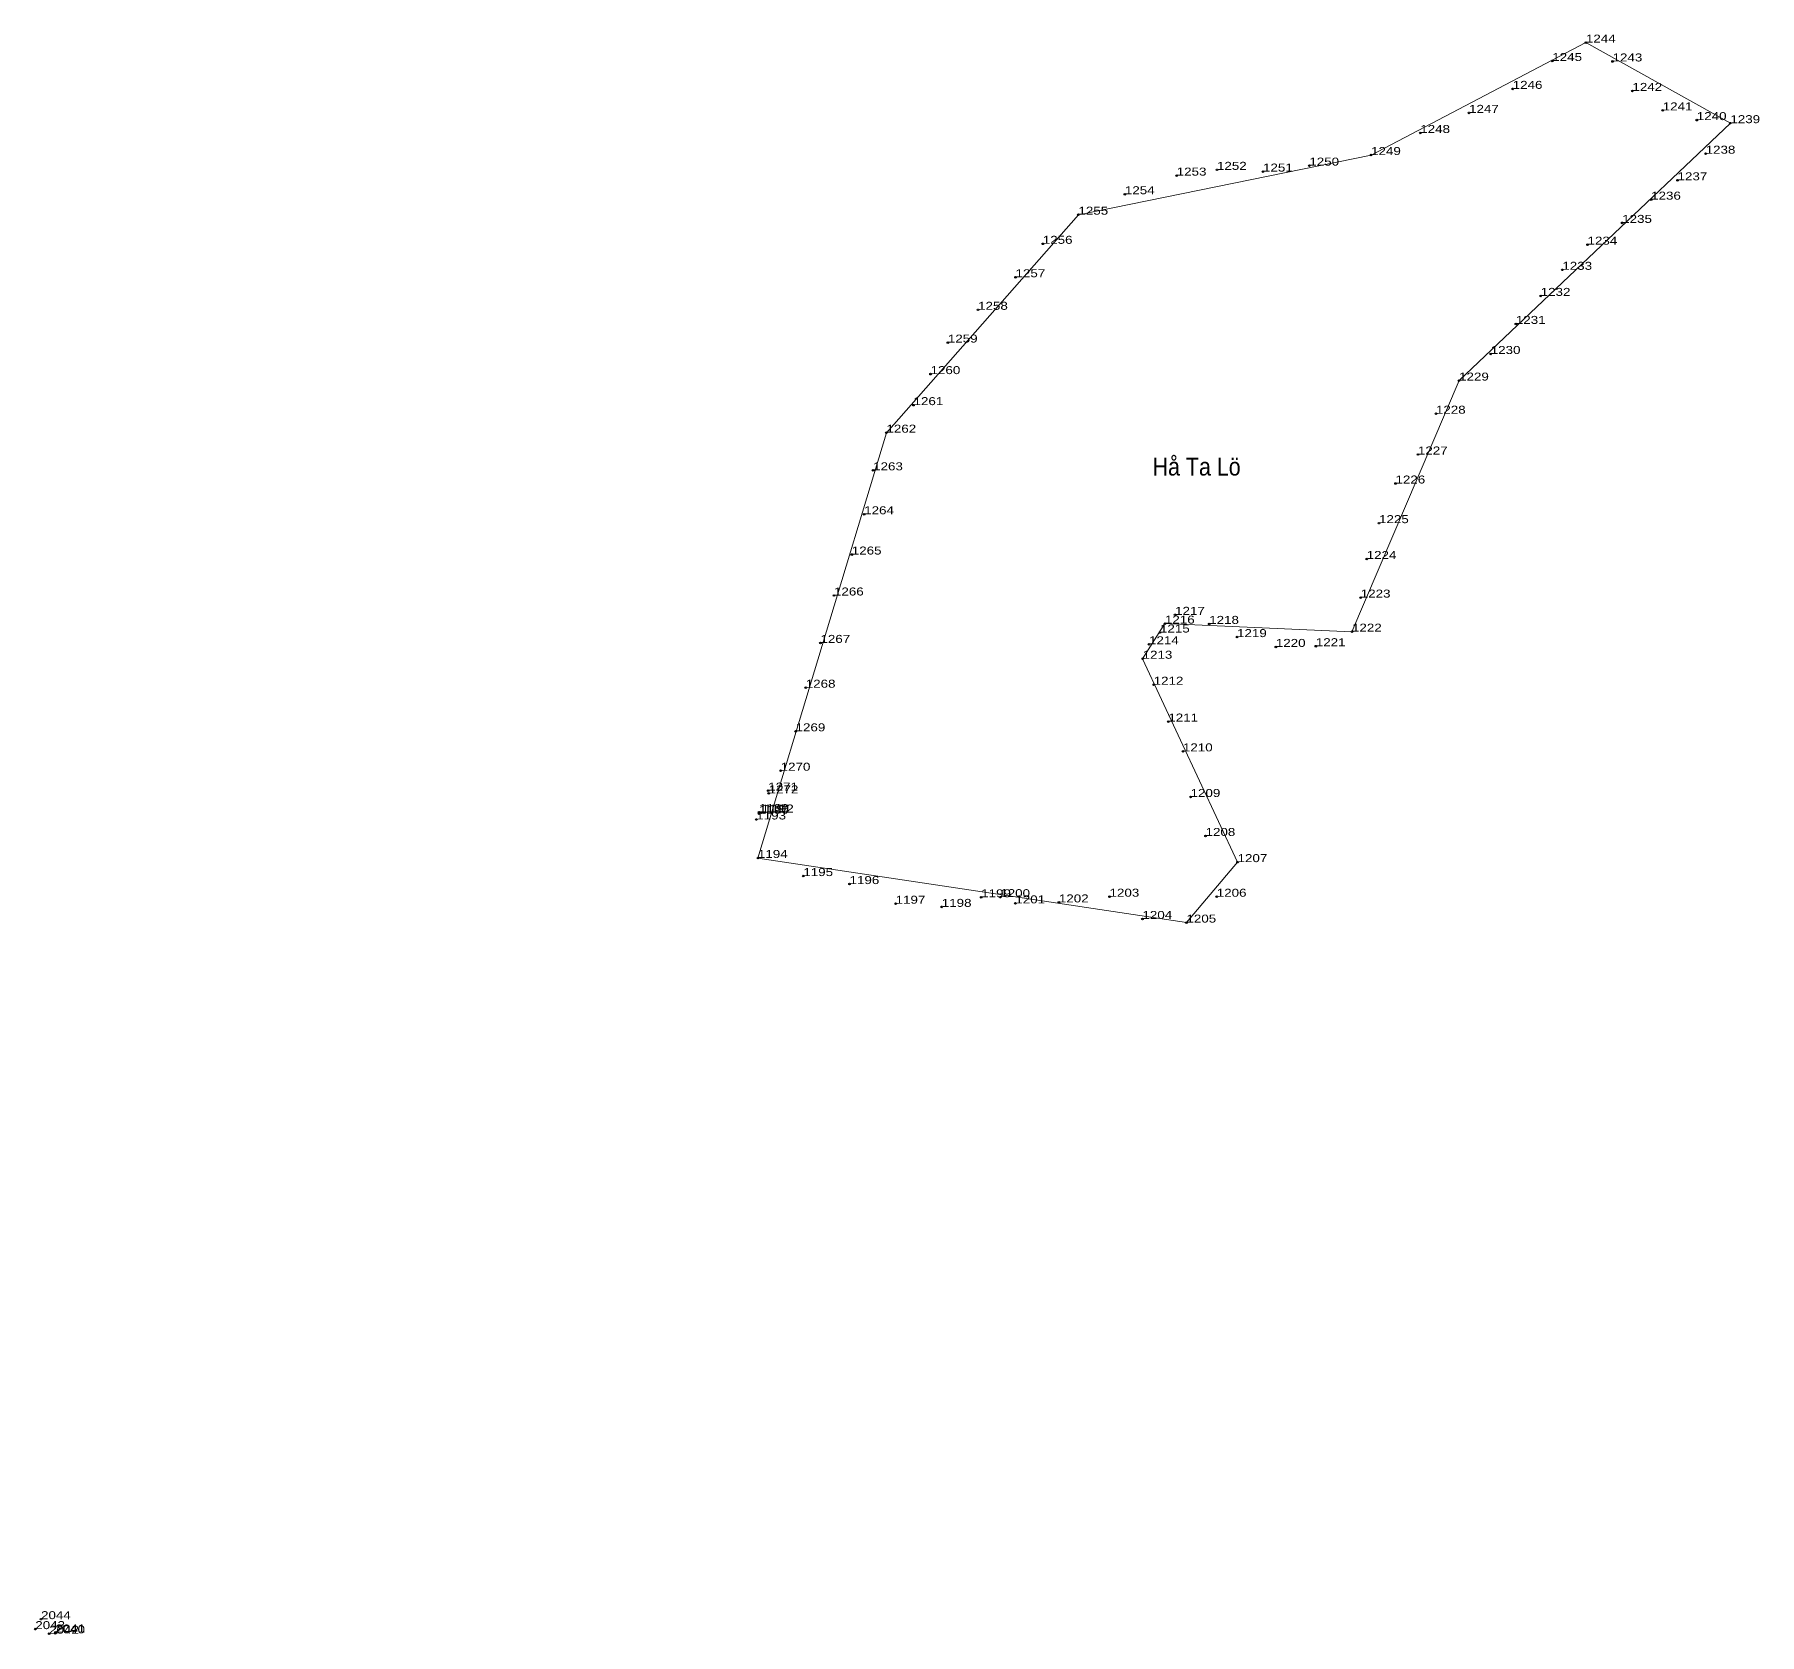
# Model space of a CAD drawing. Header units: metres. Extents: x 552477 to 554789, y 1816840 to 1818917.
# Drawn here: x 554255.6 to 554643.7, y 1817495.7 to 1817855.8 of the extents above; entities that cross this region are included whole.
import ezdxf
from ezdxf.enums import TextEntityAlignment as Align

# ---------------------------------------------------------------- set-up
doc = ezdxf.new("R2010")
doc.units = ezdxf.units.M
doc.header["$LTSCALE"] = 0.72
doc.header["$PDMODE"] = 32
doc.header["$PDSIZE"] = 0.36
doc.layers.add('12', color=7, linetype='Continuous')
doc.layers.add('7', color=7, linetype='Continuous')
doc.layers.add('2', color=7, linetype='Continuous', lineweight=13)

msp = doc.modelspace()

# ---------------------------------------------------------------- linework, layer by layer
at = {"layer": '2'}
msp.add_lwpolyline([(554604.64, 1817853.96), (554637.15, 1817835.83), (554576.11, 1817777.9), (554552.01, 1817721.4), (554509.93, 1817723.22), (554504.91, 1817715.31), (554526.27, 1817669.54), (554514.77, 1817655.93), (554418.36, 1817670.47), (554447.27, 1817766.18), (554490.47, 1817815.24), (554556.31, 1817828.66)], close=True, dxfattribs=at)
at = {"layer": '7'}
for p in [(554604.64, 1817853.96), (554597.08, 1817849.82), (554610.64, 1817849.72), (554588.17, 1817843.55), (554615.11, 1817843.09), (554578.36, 1817838.15), (554621.92, 1817838.7), (554567.38, 1817833.62), (554629.59, 1817836.52), (554637.15, 1817835.83), (554542.42, 1817826.28), (554556.31, 1817828.66), (554631.58, 1817828.96), (554512.58, 1817824.03), (554521.64, 1817825.33), (554532, 1817824.94), (554625.26, 1817822.97), (554500.92, 1817819.84), (554619.32, 1817818.62), (554490.47, 1817815.24), (554612.81, 1817813.39), (554482.45, 1817808.68), (554605.01, 1817808.49), (554599.34, 1817802.83), (554476.31, 1817801.15), (554594.47, 1817796.96), (554467.89, 1817793.83), (554588.88, 1817790.66), (554461.09, 1817786.45), (554583.23, 1817783.89), (554457.2, 1817779.36), (554576.11, 1817777.9), (554453.37, 1817772.38), (554570.9, 1817770.45), (554447.27, 1817766.18), (554566.85, 1817761.27), (554444.28, 1817757.71), (554561.8, 1817754.74), (554442.27, 1817747.82), (554558.1, 1817745.82), (554439.48, 1817738.76), (554555.32, 1817737.75), (554435.47, 1817729.54), (554553.99, 1817729.07), (554512.22, 1817725.19), (554508.82, 1817721.21), (554509.93, 1817723.22), (554519.89, 1817723.15), (554552.01, 1817721.4), (554432.43, 1817718.87), (554506.35, 1817718.56), (554526.15, 1817720.18), (554534.88, 1817717.97), (554543.88, 1817718.13), (554504.91, 1817715.31), (554507.39, 1817709.46), (554429.12, 1817708.79), (554510.69, 1817701.17), (554426.83, 1817698.97), (554513.98, 1817694.46), (554423.47, 1817690.11), (554420.67, 1817685.64), (554420.78, 1817685.01), (554515.7, 1817684.2), (554417.99, 1817679.14), (554418.6, 1817680.43), (554418.62, 1817680.79), (554419.17, 1817680.66), (554419.73, 1817680.7), (554519.07, 1817675.43), (554418.36, 1817670.47), (554428.57, 1817666.4), (554526.27, 1817669.54), (554438.97, 1817664.6), (554449.34, 1817660.18), (554459.72, 1817659.47), (554468.59, 1817661.62), (554472.89, 1817661.66), (554476.28, 1817660.26), (554486.07, 1817660.47), (554497.47, 1817661.76), (554521.59, 1817661.75), (554504.87, 1817656.75), (554514.77, 1817655.93), (554255.78, 1817496.94), (554257.07, 1817499.18), (554258.9, 1817495.91), (554260.27, 1817495.98), (554260.31, 1817496.19)]:
    msp.add_point(p, dxfattribs=at)

# ---------------------------------------------------------------- texts
at = {"layer": '12', "width": 1.25}
for s, p in [('1244', (554604.64, 1817853.96)), ('1245', (554597.08, 1817849.82)), ('1243', (554610.64, 1817849.72)), ('1246', (554588.17, 1817843.55)), ('1242', (554615.11, 1817843.09)), ('1247', (554578.36, 1817838.15)), ('1241', (554621.92, 1817838.7)), ('1240', (554629.59, 1817836.52)), ('1239', (554637.15, 1817835.83)), ('1248', (554567.38, 1817833.62)), ('1249', (554556.31, 1817828.66)), ('1238', (554631.58, 1817828.96)), ('1253', (554512.58, 1817824.03)), ('1252', (554521.64, 1817825.33)), ('1251', (554532, 1817824.94)), ('1250', (554542.42, 1817826.28)), ('1254', (554500.92, 1817819.84)), ('1237', (554625.26, 1817822.97)), ('1236', (554619.32, 1817818.62)), ('1255', (554490.47, 1817815.24)), ('1235', (554612.81, 1817813.39)), ('1256', (554482.45, 1817808.68)), ('1234', (554605.01, 1817808.49)), ('1257', (554476.31, 1817801.15)), ('1233', (554599.34, 1817802.83)), ('1232', (554594.47, 1817796.96)), ('1258', (554467.89, 1817793.83)), ('1231', (554588.88, 1817790.66)), ('1259', (554461.09, 1817786.45)), ('1230', (554583.23, 1817783.89)), ('1260', (554457.2, 1817779.36)), ('1229', (554576.11, 1817777.9)), ('1261', (554453.37, 1817772.38)), ('1228', (554570.9, 1817770.45)), ('1262', (554447.27, 1817766.18)), ('1263', (554444.28, 1817757.71)), ('1227', (554566.85, 1817761.27)), ('1226', (554561.8, 1817754.74)), ('1264', (554442.27, 1817747.82)), ('1225', (554558.1, 1817745.82)), ('1265', (554439.48, 1817738.76)), ('1224', (554555.32, 1817737.75)), ('1266', (554435.47, 1817729.54)), ('1223', (554553.99, 1817729.07)), ('1216', (554509.93, 1817723.22)), ('1217', (554512.22, 1817725.19)), ('1218', (554519.89, 1817723.15)), ('1215', (554508.82, 1817721.21)), ('1219', (554526.15, 1817720.18)), ('1222', (554552.01, 1817721.4)), ('1267', (554432.43, 1817718.87)), ('1213', (554504.91, 1817715.31)), ('1214', (554506.35, 1817718.56)), ('1220', (554534.88, 1817717.97)), ('1221', (554543.88, 1817718.13)), ('1268', (554429.12, 1817708.79)), ('1212', (554507.39, 1817709.46)), ('1211', (554510.69, 1817701.17)), ('1269', (554426.83, 1817698.97)), ('1210', (554513.98, 1817694.46)), ('1270', (554423.47, 1817690.11)), ('1271', (554420.67, 1817685.64)), ('1272', (554420.78, 1817685.01)), ('1209', (554515.7, 1817684.2)), ('1190', (554418.6, 1817680.43)), ('1189', (554418.62, 1817680.79)), ('1191', (554419.17, 1817680.66)), ('1192', (554419.73, 1817680.7)), ('1193', (554417.99, 1817679.14)), ('1208', (554519.07, 1817675.43)), ('1194', (554418.36, 1817670.47)), ('1207', (554526.27, 1817669.54)), ('1195', (554428.57, 1817666.4)), ('1196', (554438.97, 1817664.6)), ('1199', (554468.59, 1817661.62)), ('1200', (554472.89, 1817661.66)), ('1203', (554497.47, 1817661.76)), ('1206', (554521.59, 1817661.75)), ('1197', (554449.34, 1817660.18)), ('1198', (554459.72, 1817659.47)), ('1201', (554476.28, 1817660.26)), ('1202', (554486.07, 1817660.47)), ('1204', (554504.87, 1817656.75)), ('1205', (554514.77, 1817655.93)), ('2044', (554257.07, 1817499.18)), ('2043', (554255.78, 1817496.94)), ('2042', (554258.9, 1817495.91)), ('2040', (554260.27, 1817495.98)), ('2041', (554260.31, 1817496.19))]:
    msp.add_text(s, height=1.8, dxfattribs=at).set_placement(p)
at = {"layer": '2', "width": 0.9}
msp.add_text('Hå Ta Lö', height=4, dxfattribs=at).set_placement((554517.06, 1817756.54), align=Align.CENTER)

doc.saveas('drawing.dxf')
